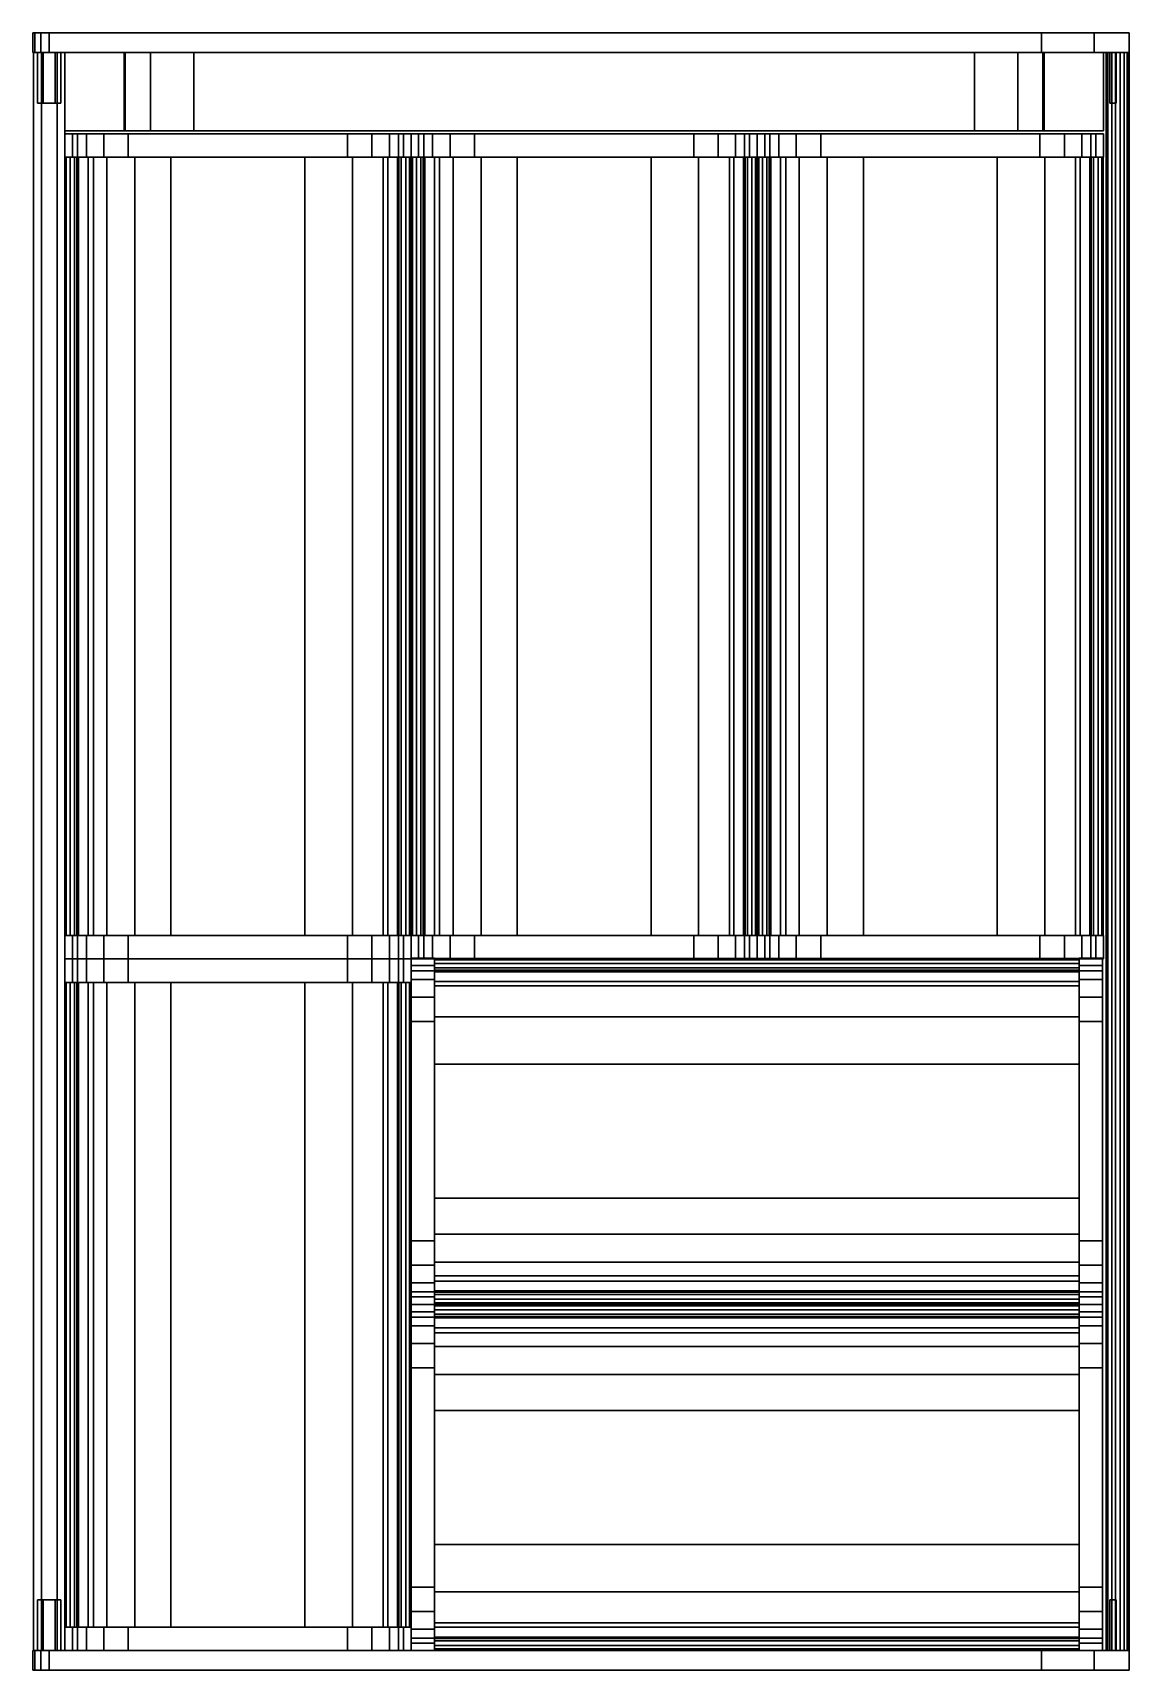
# Model space of a CAD drawing. Extents: x 0 to 280, y -418 to 0.
import ezdxf

# ---------------------------------------------------------------- set-up
doc = ezdxf.new("R2010")
doc.units = 0
doc.layers.add('CINZA', color=253, linetype='CONTINUOUS')
doc.layers.add('PRETO', color=254, linetype='CONTINUOUS')

msp = doc.modelspace()

# ---------------------------------------------------------------- linework, layer by layer
at = {"layer": 'PRETO'}
for points in [[(0, 0, 60), (0, 0), (257.56, 0), (271.06, 0, 13.5)], [(0, -5, 60), (0, -5), (257.56, -5), (271.06, -5, 13.5)], [(8.2, -25.8, 60.3), (96.6, -25.8, 60.3), (96.6, -25.8, 54.2), (8.2, -25.8, 54.2)], [(96.6, -25.8, 54.2), (8.2, -25.8, 54.2), (10.14, -25.8, 40.37), (94.66, -25.8, 40.37)], [(10.14, -25.8, 40.37), (94.66, -25.8, 40.37), (93.37, -25.8, 31.2), (11.43, -25.8, 31.2)], [(185, -25.8, 54.2), (96.6, -25.8, 54.2), (98.54, -25.8, 40.37), (183.06, -25.8, 40.37)], [(96.6, -25.8, 60.3), (185, -25.8, 60.3), (185, -25.8, 54.2), (96.6, -25.8, 54.2)], [(98.54, -25.8, 40.37), (183.06, -25.8, 40.37), (181.77, -25.8, 31.2), (99.83, -25.8, 31.2)], [(273.4, -25.8, 54.2), (185, -25.8, 54.2), (186.94, -25.8, 40.37), (271.46, -25.8, 40.37)], [(185, -25.8, 60.3), (273.4, -25.8, 60.3), (273.4, -25.8, 54.2), (185, -25.8, 54.2)], [(186.94, -25.8, 40.37), (271.46, -25.8, 40.37), (270.17, -25.8, 31.2), (188.23, -25.8, 31.2)], [(8.2, -31.8, 60.3), (96.6, -31.8, 60.3), (96.6, -31.8, 54.2), (8.2, -31.8, 54.2)], [(96.6, -31.8, 54.2), (8.2, -31.8, 54.2), (10.14, -31.8, 40.37), (94.66, -31.8, 40.37)], [(10.14, -31.8, 40.37), (94.66, -31.8, 40.37), (93.37, -31.8, 31.2), (11.43, -31.8, 31.2)], [(185, -31.8, 54.2), (96.6, -31.8, 54.2), (98.54, -31.8, 40.37), (183.06, -31.8, 40.37)], [(96.6, -31.8, 60.3), (185, -31.8, 60.3), (185, -31.8, 54.2), (96.6, -31.8, 54.2)], [(98.54, -31.8, 40.37), (183.06, -31.8, 40.37), (181.77, -31.8, 31.2), (99.83, -31.8, 31.2)], [(273.4, -31.8, 54.2), (185, -31.8, 54.2), (186.94, -31.8, 40.37), (271.46, -31.8, 40.37)], [(185, -31.8, 60.3), (273.4, -31.8, 60.3), (273.4, -31.8, 54.2), (185, -31.8, 54.2)], [(186.94, -31.8, 40.37), (271.46, -31.8, 40.37), (270.17, -31.8, 31.2), (188.23, -31.8, 31.2)], [(8.2, -230.4, 60.3), (96.6, -230.4, 60.3), (96.6, -230.4, 54.2), (8.2, -230.4, 54.2)], [(96.6, -230.4, 54.2), (8.2, -230.4, 54.2), (10.14, -230.4, 40.37), (94.66, -230.4, 40.37)], [(10.14, -230.4, 40.37), (94.66, -230.4, 40.37), (93.37, -230.4, 31.2), (11.43, -230.4, 31.2)], [(185, -230.4, 54.2), (96.6, -230.4, 54.2), (98.54, -230.4, 40.37), (183.06, -230.4, 40.37)], [(96.6, -230.4, 60.3), (185, -230.4, 60.3), (185, -230.4, 54.2), (96.6, -230.4, 54.2)], [(98.54, -230.4, 40.37), (183.06, -230.4, 40.37), (181.77, -230.4, 31.2), (99.83, -230.4, 31.2)], [(273.4, -230.4, 54.2), (185, -230.4, 54.2), (186.94, -230.4, 40.37), (271.46, -230.4, 40.37)], [(185, -230.4, 60.3), (273.4, -230.4, 60.3), (273.4, -230.4, 54.2), (185, -230.4, 54.2)], [(186.94, -230.4, 40.37), (271.46, -230.4, 40.37), (270.17, -230.4, 31.2), (188.23, -230.4, 31.2)], [(8.2, -236.4, 60.3), (96.6, -236.4, 60.3), (96.6, -236.4, 54.2), (8.2, -236.4, 54.2)], [(96.6, -236.4, 54.2), (8.2, -236.4, 54.2), (10.14, -236.4, 40.37), (94.66, -236.4, 40.37)], [(8.2, -236.4, 60.3), (96.6, -236.4, 60.3), (96.6, -236.4, 54.2), (8.2, -236.4, 54.2)], [(96.6, -236.4, 54.2), (8.2, -236.4, 54.2), (10.14, -236.4, 40.37), (94.66, -236.4, 40.37)], [(10.14, -236.4, 40.37), (94.66, -236.4, 40.37), (93.37, -236.4, 31.2), (11.43, -236.4, 31.2)], [(10.14, -236.4, 40.37), (94.66, -236.4, 40.37), (93.37, -236.4, 31.2), (11.43, -236.4, 31.2)], [(96.6, -324.6, 60.3), (96.6, -236.2, 60.3), (96.6, -236.2, 54.2), (96.6, -324.6, 54.2)], [(96.6, -236.2, 54.2), (96.6, -324.6, 54.2), (96.6, -322.66, 40.37), (96.6, -238.14, 40.37)], [(185, -236.4, 54.2), (96.6, -236.4, 54.2), (98.54, -236.4, 40.37), (183.06, -236.4, 40.37)], [(96.6, -236.4, 60.3), (185, -236.4, 60.3), (185, -236.4, 54.2), (96.6, -236.4, 54.2)], [(96.6, -322.66, 40.37), (96.6, -238.14, 40.37), (96.6, -239.43, 31.2), (96.6, -321.37, 31.2)], [(98.54, -236.4, 40.37), (183.06, -236.4, 40.37), (181.77, -236.4, 31.2), (99.83, -236.4, 31.2)], [(102.6, -324.6, 60.3), (102.6, -236.2, 60.3), (102.6, -236.2, 54.2), (102.6, -324.6, 54.2)], [(102.6, -236.2, 54.2), (102.6, -324.6, 54.2), (102.6, -322.66, 40.37), (102.6, -238.14, 40.37)], [(102.6, -322.66, 40.37), (102.6, -238.14, 40.37), (102.6, -239.43, 31.2), (102.6, -321.37, 31.2)], [(273.4, -236.4, 54.2), (185, -236.4, 54.2), (186.94, -236.4, 40.37), (271.46, -236.4, 40.37)], [(185, -236.4, 60.3), (273.4, -236.4, 60.3), (273.4, -236.4, 54.2), (185, -236.4, 54.2)], [(186.94, -236.4, 40.37), (271.46, -236.4, 40.37), (270.17, -236.4, 31.2), (188.23, -236.4, 31.2)], [(267.2, -324.6, 60.3), (267.2, -236.2, 60.3), (267.2, -236.2, 54.2), (267.2, -324.6, 54.2)], [(267.2, -236.2, 54.2), (267.2, -324.6, 54.2), (267.2, -322.66, 40.37), (267.2, -238.14, 40.37)], [(267.2, -322.66, 40.37), (267.2, -238.14, 40.37), (267.2, -239.43, 31.2), (267.2, -321.37, 31.2)], [(273.2, -324.6, 60.3), (273.2, -236.2, 60.3), (273.2, -236.2, 54.2), (273.2, -324.6, 54.2)], [(273.2, -236.2, 54.2), (273.2, -324.6, 54.2), (273.2, -322.66, 40.37), (273.2, -238.14, 40.37)], [(273.2, -322.66, 40.37), (273.2, -238.14, 40.37), (273.2, -239.43, 31.2), (273.2, -321.37, 31.2)], [(8.2, -242.4, 60.3), (96.6, -242.4, 60.3), (96.6, -242.4, 54.2), (8.2, -242.4, 54.2)], [(96.6, -242.4, 54.2), (8.2, -242.4, 54.2), (10.14, -242.4, 40.37), (94.66, -242.4, 40.37)], [(10.14, -242.4, 40.37), (94.66, -242.4, 40.37), (93.37, -242.4, 31.2), (11.43, -242.4, 31.2)], [(96.6, -413, 54.2), (96.6, -324.6, 54.2), (96.6, -326.54, 40.37), (96.6, -411.06, 40.37)], [(96.6, -324.6, 60.3), (96.6, -413, 60.3), (96.6, -413, 54.2), (96.6, -324.6, 54.2)], [(102.6, -413, 54.2), (102.6, -324.6, 54.2), (102.6, -326.54, 40.37), (102.6, -411.06, 40.37)], [(102.6, -324.6, 60.3), (102.6, -413, 60.3), (102.6, -413, 54.2), (102.6, -324.6, 54.2)], [(267.2, -413, 54.2), (267.2, -324.6, 54.2), (267.2, -326.54, 40.37), (267.2, -411.06, 40.37)], [(267.2, -324.6, 60.3), (267.2, -413, 60.3), (267.2, -413, 54.2), (267.2, -324.6, 54.2)], [(273.2, -413, 54.2), (273.2, -324.6, 54.2), (273.2, -326.54, 40.37), (273.2, -411.06, 40.37)], [(273.2, -324.6, 60.3), (273.2, -413, 60.3), (273.2, -413, 54.2), (273.2, -324.6, 54.2)], [(96.6, -326.54, 40.37), (96.6, -411.06, 40.37), (96.6, -409.77, 31.2), (96.6, -327.83, 31.2)], [(102.6, -326.54, 40.37), (102.6, -411.06, 40.37), (102.6, -409.77, 31.2), (102.6, -327.83, 31.2)], [(267.2, -326.54, 40.37), (267.2, -411.06, 40.37), (267.2, -409.77, 31.2), (267.2, -327.83, 31.2)], [(273.2, -326.54, 40.37), (273.2, -411.06, 40.37), (273.2, -409.77, 31.2), (273.2, -327.83, 31.2)], [(8.2, -407, 60.3), (96.6, -407, 60.3), (96.6, -407, 54.2), (8.2, -407, 54.2)], [(96.6, -407, 54.2), (8.2, -407, 54.2), (10.14, -407, 40.37), (94.66, -407, 40.37)], [(10.14, -407, 40.37), (94.66, -407, 40.37), (93.37, -407, 31.2), (11.43, -407, 31.2)], [(0, -413, 60), (0, -413), (257.56, -413), (271.06, -413, 13.5)], [(8.2, -413, 60.3), (96.6, -413, 60.3), (96.6, -413, 54.2), (8.2, -413, 54.2)], [(96.6, -413, 54.2), (8.2, -413, 54.2), (10.14, -413, 40.37), (94.66, -413, 40.37)], [(10.14, -413, 40.37), (94.66, -413, 40.37), (93.37, -413, 31.2), (11.43, -413, 31.2)], [(0, -418, 60), (0, -418), (257.56, -418), (271.06, -418, 13.5)]]:
    msp.add_3dface(points, dxfattribs=at)

# ---------------------------------------------------------------- meshes
at = {"layer": 'CINZA'}
mesh = msp.add_polymesh((2, 6), dxfattribs=at)
for k, corner in enumerate([(8.2, -5), (8.2, -5, 60), (6.2, -5, 63.46), (2.2, -5, 63.46), (0.2, -5, 60), (0.2, -5), (8.2, -413), (8.2, -413, 60), (6.2, -413, 63.46), (2.2, -413, 63.46), (0.2, -413, 60), (0.2, -413)]):
    mesh.set_mesh_vertex(divmod(k, 6), corner)
mesh = msp.add_polymesh((2, 12), dxfattribs=at)
for k, corner in enumerate([(274.1, -5, 42.75), (274.1, -5, 61.18), (274.51, -5, 62.4), (275.58, -5, 63.11), (278.7, -5, 63.9), (279.49, -5, 63.63), (280, -5, 62.6), (279.59, -5, 59.9), (277.7, -5, 60.2), (277.7, -5, 46.9), (276.5, -5, 46.9), (276.5, -5, 40.9), (274.1, -413, 42.75), (274.1, -413, 61.18), (274.51, -413, 62.4), (275.58, -413, 63.11), (278.7, -413, 63.9), (279.49, -413, 63.63), (280, -413, 62.6), (279.59, -413, 59.9), (277.7, -413, 60.2), (277.7, -413, 46.9), (276.5, -413, 46.9), (276.5, -413, 40.9)]):
    mesh.set_mesh_vertex(divmod(k, 12), corner)
mesh = msp.add_polymesh((2, 23), dxfattribs=at)
for k, corner in enumerate([(8.41, -31.8, 57.09), (8.28, -31.8, 58.08), (8.57, -31.8, 59.19), (9.56, -31.8, 59.77), (10.69, -31.8, 59.91), (11.29, -31.8, 59.71), (11.68, -31.8, 59.04), (14.16, -31.8, 40.79), (15.48, -31.8, 31.09), (18.95, -31.8, 22.27), (26.09, -31.8, 16.03), (35.3, -31.8, 13.79), (69.5, -31.8, 13.79), (81.62, -31.8, 17.94), (89.51, -31.8, 28.02), (90.64, -31.8, 40.79), (93.12, -31.8, 59.04), (93.51, -31.8, 59.71), (94.11, -31.8, 59.91), (95.24, -31.8, 59.77), (96.17, -31.8, 59.27), (96.52, -31.8, 58.08), (96.39, -31.8, 57.09), (8.41, -230.4, 57.09), (8.28, -230.4, 58.08), (8.57, -230.4, 59.19), (9.56, -230.4, 59.77), (10.69, -230.4, 59.91), (11.29, -230.4, 59.71), (11.68, -230.4, 59.04), (14.16, -230.4, 40.79), (15.48, -230.4, 31.09), (18.95, -230.4, 22.27), (26.09, -230.4, 16.03), (35.3, -230.4, 13.79), (69.5, -230.4, 13.79), (81.62, -230.4, 17.94), (89.51, -230.4, 28.03), (90.64, -230.4, 40.79), (93.12, -230.4, 59.04), (93.51, -230.4, 59.71), (94.11, -230.4, 59.91), (95.24, -230.4, 59.77), (96.17, -230.4, 59.27), (96.52, -230.4, 58.08), (96.39, -230.4, 57.09)]):
    mesh.set_mesh_vertex(divmod(k, 23), corner)
mesh = msp.add_polymesh((2, 23), dxfattribs=at)
for k, corner in enumerate([(96.81, -31.8, 57.09), (96.68, -31.8, 58.08), (96.97, -31.8, 59.19), (97.96, -31.8, 59.77), (99.09, -31.8, 59.91), (99.69, -31.8, 59.71), (100.08, -31.8, 59.04), (102.56, -31.8, 40.79), (103.88, -31.8, 31.09), (107.35, -31.8, 22.27), (114.49, -31.8, 16.03), (123.7, -31.8, 13.79), (157.9, -31.8, 13.79), (170.02, -31.8, 17.94), (177.91, -31.8, 28.02), (179.04, -31.8, 40.79), (181.52, -31.8, 59.04), (181.91, -31.8, 59.71), (182.51, -31.8, 59.91), (183.64, -31.8, 59.77), (184.57, -31.8, 59.27), (184.92, -31.8, 58.08), (184.79, -31.8, 57.09), (96.81, -230.4, 57.09), (96.68, -230.4, 58.08), (96.97, -230.4, 59.19), (97.96, -230.4, 59.77), (99.09, -230.4, 59.91), (99.69, -230.4, 59.71), (100.08, -230.4, 59.04), (102.56, -230.4, 40.79), (103.88, -230.4, 31.09), (107.35, -230.4, 22.27), (114.49, -230.4, 16.03), (123.7, -230.4, 13.79), (157.9, -230.4, 13.79), (170.02, -230.4, 17.94), (177.91, -230.4, 28.03), (179.04, -230.4, 40.79), (181.52, -230.4, 59.04), (181.91, -230.4, 59.71), (182.51, -230.4, 59.91), (183.64, -230.4, 59.77), (184.57, -230.4, 59.27), (184.92, -230.4, 58.08), (184.79, -230.4, 57.09)]):
    mesh.set_mesh_vertex(divmod(k, 23), corner)
mesh = msp.add_polymesh((2, 23), dxfattribs=at)
for k, corner in enumerate([(185.21, -31.8, 57.09), (185.08, -31.8, 58.08), (185.37, -31.8, 59.19), (186.36, -31.8, 59.77), (187.49, -31.8, 59.91), (188.09, -31.8, 59.71), (188.48, -31.8, 59.04), (190.96, -31.8, 40.79), (192.28, -31.8, 31.09), (195.75, -31.8, 22.27), (202.89, -31.8, 16.03), (212.1, -31.8, 13.79), (246.3, -31.8, 13.79), (258.42, -31.8, 17.94), (266.31, -31.8, 28.02), (267.44, -31.8, 40.79), (269.92, -31.8, 59.04), (270.31, -31.8, 59.71), (270.91, -31.8, 59.91), (272.04, -31.8, 59.77), (272.97, -31.8, 59.27), (273.32, -31.8, 58.08), (273.19, -31.8, 57.09), (185.21, -230.4, 57.09), (185.08, -230.4, 58.08), (185.37, -230.4, 59.19), (186.36, -230.4, 59.77), (187.49, -230.4, 59.91), (188.09, -230.4, 59.71), (188.48, -230.4, 59.04), (190.96, -230.4, 40.79), (192.28, -230.4, 31.09), (195.75, -230.4, 22.27), (202.89, -230.4, 16.03), (212.1, -230.4, 13.79), (246.3, -230.4, 13.79), (258.42, -230.4, 17.94), (266.31, -230.4, 28.03), (267.44, -230.4, 40.79), (269.92, -230.4, 59.04), (270.31, -230.4, 59.71), (270.91, -230.4, 59.91), (272.04, -230.4, 59.77), (272.97, -230.4, 59.27), (273.32, -230.4, 58.08), (273.19, -230.4, 57.09)]):
    mesh.set_mesh_vertex(divmod(k, 23), corner)
mesh = msp.add_polymesh((2, 23), dxfattribs=at)
for k, corner in enumerate([(267.2, -324.39, 57.09), (267.2, -324.52, 58.08), (267.2, -324.23, 59.19), (267.2, -323.24, 59.77), (267.2, -322.11, 59.91), (267.2, -321.51, 59.71), (267.2, -321.12, 59.04), (267.2, -318.64, 40.79), (267.2, -317.32, 31.09), (267.2, -313.85, 22.27), (267.2, -306.71, 16.03), (267.2, -297.5, 13.79), (267.2, -263.3, 13.79), (267.2, -251.18, 17.94), (267.2, -243.29, 28.02), (267.2, -242.16, 40.79), (267.2, -239.68, 59.04), (267.2, -239.29, 59.71), (267.2, -238.69, 59.91), (267.2, -237.56, 59.77), (267.2, -236.63, 59.27), (267.2, -236.28, 58.08), (267.2, -236.41, 57.09), (102.6, -324.39, 57.09), (102.6, -324.52, 58.08), (102.6, -324.23, 59.19), (102.6, -323.24, 59.77), (102.6, -322.11, 59.91), (102.6, -321.51, 59.71), (102.6, -321.12, 59.04), (102.6, -318.64, 40.79), (102.6, -317.32, 31.09), (102.6, -313.85, 22.27), (102.6, -306.71, 16.03), (102.6, -297.5, 13.79), (102.6, -263.3, 13.79), (102.6, -251.18, 17.94), (102.6, -243.29, 28.03), (102.6, -242.16, 40.79), (102.6, -239.68, 59.04), (102.6, -239.29, 59.71), (102.6, -238.69, 59.91), (102.6, -237.56, 59.77), (102.6, -236.63, 59.27), (102.6, -236.28, 58.08), (102.6, -236.41, 57.09)]):
    mesh.set_mesh_vertex(divmod(k, 23), corner)
mesh = msp.add_polymesh((2, 23), dxfattribs=at)
for k, corner in enumerate([(8.41, -242.4, 57.09), (8.28, -242.4, 58.08), (8.57, -242.4, 59.19), (9.56, -242.4, 59.77), (10.69, -242.4, 59.91), (11.29, -242.4, 59.71), (11.68, -242.4, 59.04), (14.16, -242.4, 40.79), (15.48, -242.4, 31.09), (18.95, -242.4, 22.27), (26.09, -242.4, 16.03), (35.3, -242.4, 13.79), (69.5, -242.4, 13.79), (81.62, -242.4, 17.94), (89.51, -242.4, 28.02), (90.64, -242.4, 40.79), (93.12, -242.4, 59.04), (93.51, -242.4, 59.71), (94.11, -242.4, 59.91), (95.24, -242.4, 59.77), (96.17, -242.4, 59.27), (96.52, -242.4, 58.08), (96.39, -242.4, 57.09), (8.41, -407, 57.09), (8.28, -407, 58.08), (8.57, -407, 59.19), (9.56, -407, 59.77), (10.69, -407, 59.91), (11.29, -407, 59.71), (11.68, -407, 59.04), (14.16, -407, 40.79), (15.48, -407, 31.09), (18.95, -407, 22.27), (26.09, -407, 16.03), (35.3, -407, 13.79), (69.5, -407, 13.79), (81.62, -407, 17.94), (89.51, -407, 28.03), (90.64, -407, 40.79), (93.12, -407, 59.04), (93.51, -407, 59.71), (94.11, -407, 59.91), (95.24, -407, 59.77), (96.17, -407, 59.27), (96.52, -407, 58.08), (96.39, -407, 57.09)]):
    mesh.set_mesh_vertex(divmod(k, 23), corner)
mesh = msp.add_polymesh((2, 23), dxfattribs=at)
for k, corner in enumerate([(267.2, -324.81, 57.09), (267.2, -324.68, 58.08), (267.2, -324.97, 59.19), (267.2, -325.96, 59.77), (267.2, -327.09, 59.91), (267.2, -327.69, 59.71), (267.2, -328.08, 59.04), (267.2, -330.56, 40.79), (267.2, -331.88, 31.09), (267.2, -335.35, 22.27), (267.2, -342.49, 16.03), (267.2, -351.7, 13.79), (267.2, -385.9, 13.79), (267.2, -398.02, 17.94), (267.2, -405.91, 28.02), (267.2, -407.04, 40.79), (267.2, -409.52, 59.04), (267.2, -409.91, 59.71), (267.2, -410.51, 59.91), (267.2, -411.64, 59.77), (267.2, -412.57, 59.27), (267.2, -412.92, 58.08), (267.2, -412.79, 57.09), (102.6, -324.81, 57.09), (102.6, -324.68, 58.08), (102.6, -324.97, 59.19), (102.6, -325.96, 59.77), (102.6, -327.09, 59.91), (102.6, -327.69, 59.71), (102.6, -328.08, 59.04), (102.6, -330.56, 40.79), (102.6, -331.88, 31.09), (102.6, -335.35, 22.27), (102.6, -342.49, 16.03), (102.6, -351.7, 13.79), (102.6, -385.9, 13.79), (102.6, -398.02, 17.94), (102.6, -405.91, 28.03), (102.6, -407.04, 40.79), (102.6, -409.52, 59.04), (102.6, -409.91, 59.71), (102.6, -410.51, 59.91), (102.6, -411.64, 59.77), (102.6, -412.57, 59.27), (102.6, -412.92, 58.08), (102.6, -412.79, 57.09)]):
    mesh.set_mesh_vertex(divmod(k, 23), corner)
at = {"layer": 'PRETO'}
mesh = msp.add_polymesh((2, 9), dxfattribs=at)
for k, corner in enumerate([(271.06, -5, 13.5), (280, -5, 64.2), (4.2, -5, 64.2), (2.1, -5, 63.64), (0.56, -5, 62.1), (0, -5, 60), (0, -5), (257.56, -5), (271.06, -5, 13.5), (271.06, 0, 13.5), (280, 0, 64.2), (4.2, 0, 64.2), (2.1, 0, 63.64), (0.56, 0, 62.1), (0, 0, 60), (0, 0), (257.56, 0), (271.06, 0, 13.5)]):
    mesh.set_mesh_vertex(divmod(k, 9), corner)
mesh = msp.add_polymesh((2, 4), dxfattribs=at)
for k, corner in enumerate([(4.2, 0, 64.2), (2.1, 0, 63.64), (0.56, 0, 62.1), (0, 0, 60), (280, 0, 64.2), (277.02, 0, 47.3), (274.04, 0, 30.4), (271.06, 0, 13.5)]):
    mesh.set_mesh_vertex(divmod(k, 4), corner)
mesh = msp.add_polymesh((2, 4), dxfattribs=at)
for k, corner in enumerate([(4.2, -5, 64.2), (2.1, -5, 63.64), (0.56, -5, 62.1), (0, -5, 60), (280, -5, 64.2), (277.02, -5, 47.3), (274.04, -5, 30.4), (271.06, -5, 13.5)]):
    mesh.set_mesh_vertex(divmod(k, 4), corner)
mesh = msp.add_polymesh((2, 7), dxfattribs=at)
for k, corner in enumerate([(1.2, -18, 60), (1.2, -18, 1), (7.2, -18, 1), (7.2, -18, 60), (5.7, -18, 62.6), (2.7, -18, 62.6), (1.2, -18, 60), (1.2, -5, 60), (1.2, -5, 1), (7.2, -5, 1), (7.2, -5, 60), (5.7, -5, 62.6), (2.7, -5, 62.6), (1.2, -5, 60)]):
    mesh.set_mesh_vertex(divmod(k, 7), corner)
mesh = msp.add_polymesh((2, 14), dxfattribs=at)
for k, corner in enumerate([(23.35, -25, 41.5), (8.2, -25, 41.5), (8.2, -25, 60.3), (273.4, -25, 60.3), (273.4, -25, 41.5), (258.25, -25, 41.5), (257.96, -25), (251.56, -25), (240.44, -25, 41.5), (41.16, -25, 41.5), (30.04, -25), (23.64, -25), (23.35, -25, 41.5), (8.2, -25, 41.5), (23.35, -5, 41.5), (8.2, -5, 41.5), (8.2, -5, 60.3), (273.4, -5, 60.3), (273.4, -5, 41.5), (258.25, -5, 41.5), (257.96, -5), (251.56, -5), (240.44, -5, 41.5), (41.16, -5, 41.5), (30.04, -5), (23.64, -5), (23.35, -5, 41.5), (8.2, -5, 41.5)]):
    mesh.set_mesh_vertex(divmod(k, 14), corner)
mesh = msp.add_polymesh((6, 3), dxfattribs=at)
for k, corner in enumerate([(276.66, -5, 61.97), (276.6, -5, 48.95), (276.6, -5, 48.95), (275, -5, 61.97), (275, -5, 41.97), (275, -5, 41.97), (275, -18, 61.97), (275, -18, 41.97), (275, -5, 41.97), (276.66, -18, 61.97), (276.6, -18, 48.95), (276.6, -5, 48.95), (276.66, -18, 61.97), (276.66, -18, 61.97), (276.66, -5, 61.97), (275, -18, 61.97), (275, -18, 61.97), (275, -5, 61.97)]):
    mesh.set_mesh_vertex(divmod(k, 3), corner)
mesh = msp.add_polymesh((2, 15), dxfattribs=at)
for k, corner in enumerate([(8.2, -25.8, 60.3), (8.2, -25.8, 54.2), (10.14, -25.8, 40.37), (11.43, -25.8, 31.2), (13.71, -25.8, 23.71), (18.17, -25.8, 17.28), (24.4, -25.8, 12.54), (80.4, -25.8, 12.54), (86.63, -25.8, 17.28), (91.09, -25.8, 23.71), (93.37, -25.8, 31.2), (94.66, -25.8, 40.37), (96.6, -25.8, 54.2), (96.6, -25.8, 60.3), (8.2, -25.8, 60.3), (8.2, -31.8, 60.3), (8.2, -31.8, 54.2), (10.14, -31.8, 40.37), (11.43, -31.8, 31.2), (13.71, -31.8, 23.71), (18.17, -31.8, 17.28), (24.4, -31.8, 12.54), (80.4, -31.8, 12.54), (86.63, -31.8, 17.28), (91.09, -31.8, 23.71), (93.37, -31.8, 31.2), (94.66, -31.8, 40.37), (96.6, -31.8, 54.2), (96.6, -31.8, 60.3), (8.2, -31.8, 60.3)]):
    mesh.set_mesh_vertex(divmod(k, 15), corner)
mesh = msp.add_polymesh((2, 4), dxfattribs=at)
for k, corner in enumerate([(11.43, -25.8, 31.2), (13.71, -25.8, 23.71), (18.17, -25.8, 17.28), (24.4, -25.8, 12.54), (93.37, -25.8, 31.2), (91.09, -25.8, 23.71), (86.63, -25.8, 17.28), (80.4, -25.8, 12.54)]):
    mesh.set_mesh_vertex(divmod(k, 4), corner)
mesh = msp.add_polymesh((2, 15), dxfattribs=at)
for k, corner in enumerate([(96.6, -25.8, 60.3), (96.6, -25.8, 54.2), (98.54, -25.8, 40.37), (99.83, -25.8, 31.2), (102.11, -25.8, 23.71), (106.57, -25.8, 17.28), (112.8, -25.8, 12.54), (168.8, -25.8, 12.54), (175.03, -25.8, 17.28), (179.49, -25.8, 23.71), (181.77, -25.8, 31.2), (183.06, -25.8, 40.37), (185, -25.8, 54.2), (185, -25.8, 60.3), (96.6, -25.8, 60.3), (96.6, -31.8, 60.3), (96.6, -31.8, 54.2), (98.54, -31.8, 40.37), (99.83, -31.8, 31.2), (102.11, -31.8, 23.71), (106.57, -31.8, 17.28), (112.8, -31.8, 12.54), (168.8, -31.8, 12.54), (175.03, -31.8, 17.28), (179.49, -31.8, 23.71), (181.77, -31.8, 31.2), (183.06, -31.8, 40.37), (185, -31.8, 54.2), (185, -31.8, 60.3), (96.6, -31.8, 60.3)]):
    mesh.set_mesh_vertex(divmod(k, 15), corner)
mesh = msp.add_polymesh((2, 4), dxfattribs=at)
for k, corner in enumerate([(99.83, -25.8, 31.2), (102.11, -25.8, 23.71), (106.57, -25.8, 17.28), (112.8, -25.8, 12.54), (181.77, -25.8, 31.2), (179.49, -25.8, 23.71), (175.03, -25.8, 17.28), (168.8, -25.8, 12.54)]):
    mesh.set_mesh_vertex(divmod(k, 4), corner)
mesh = msp.add_polymesh((2, 15), dxfattribs=at)
for k, corner in enumerate([(185, -25.8, 60.3), (185, -25.8, 54.2), (186.94, -25.8, 40.37), (188.23, -25.8, 31.2), (190.51, -25.8, 23.71), (194.97, -25.8, 17.28), (201.2, -25.8, 12.54), (257.2, -25.8, 12.54), (263.43, -25.8, 17.28), (267.89, -25.8, 23.71), (270.17, -25.8, 31.2), (271.46, -25.8, 40.37), (273.4, -25.8, 54.2), (273.4, -25.8, 60.3), (185, -25.8, 60.3), (185, -31.8, 60.3), (185, -31.8, 54.2), (186.94, -31.8, 40.37), (188.23, -31.8, 31.2), (190.51, -31.8, 23.71), (194.97, -31.8, 17.28), (201.2, -31.8, 12.54), (257.2, -31.8, 12.54), (263.43, -31.8, 17.28), (267.89, -31.8, 23.71), (270.17, -31.8, 31.2), (271.46, -31.8, 40.37), (273.4, -31.8, 54.2), (273.4, -31.8, 60.3), (185, -31.8, 60.3)]):
    mesh.set_mesh_vertex(divmod(k, 15), corner)
mesh = msp.add_polymesh((2, 4), dxfattribs=at)
for k, corner in enumerate([(188.23, -25.8, 31.2), (190.51, -25.8, 23.71), (194.97, -25.8, 17.28), (201.2, -25.8, 12.54), (270.17, -25.8, 31.2), (267.89, -25.8, 23.71), (263.43, -25.8, 17.28), (257.2, -25.8, 12.54)]):
    mesh.set_mesh_vertex(divmod(k, 4), corner)
mesh = msp.add_polymesh((2, 4), dxfattribs=at)
for k, corner in enumerate([(11.43, -31.8, 31.2), (13.71, -31.8, 23.71), (18.17, -31.8, 17.28), (24.4, -31.8, 12.54), (93.37, -31.8, 31.2), (91.09, -31.8, 23.71), (86.63, -31.8, 17.28), (80.4, -31.8, 12.54)]):
    mesh.set_mesh_vertex(divmod(k, 4), corner)
mesh = msp.add_polymesh((2, 4), dxfattribs=at)
for k, corner in enumerate([(99.83, -31.8, 31.2), (102.11, -31.8, 23.71), (106.57, -31.8, 17.28), (112.8, -31.8, 12.54), (181.77, -31.8, 31.2), (179.49, -31.8, 23.71), (175.03, -31.8, 17.28), (168.8, -31.8, 12.54)]):
    mesh.set_mesh_vertex(divmod(k, 4), corner)
mesh = msp.add_polymesh((2, 4), dxfattribs=at)
for k, corner in enumerate([(188.23, -31.8, 31.2), (190.51, -31.8, 23.71), (194.97, -31.8, 17.28), (201.2, -31.8, 12.54), (270.17, -31.8, 31.2), (267.89, -31.8, 23.71), (263.43, -31.8, 17.28), (257.2, -31.8, 12.54)]):
    mesh.set_mesh_vertex(divmod(k, 4), corner)
mesh = msp.add_polymesh((2, 15), dxfattribs=at)
for k, corner in enumerate([(8.2, -236.4, 60.3), (8.2, -236.4, 54.2), (10.14, -236.4, 40.37), (11.43, -236.4, 31.2), (13.71, -236.4, 23.71), (18.17, -236.4, 17.28), (24.4, -236.4, 12.54), (80.4, -236.4, 12.54), (86.63, -236.4, 17.28), (91.09, -236.4, 23.71), (93.37, -236.4, 31.2), (94.66, -236.4, 40.37), (96.6, -236.4, 54.2), (96.6, -236.4, 60.3), (8.2, -236.4, 60.3), (8.2, -230.4, 60.3), (8.2, -230.4, 54.2), (10.14, -230.4, 40.37), (11.43, -230.4, 31.2), (13.71, -230.4, 23.71), (18.17, -230.4, 17.28), (24.4, -230.4, 12.54), (80.4, -230.4, 12.54), (86.63, -230.4, 17.28), (91.09, -230.4, 23.71), (93.37, -230.4, 31.2), (94.66, -230.4, 40.37), (96.6, -230.4, 54.2), (96.6, -230.4, 60.3), (8.2, -230.4, 60.3)]):
    mesh.set_mesh_vertex(divmod(k, 15), corner)
mesh = msp.add_polymesh((2, 4), dxfattribs=at)
for k, corner in enumerate([(11.43, -230.4, 31.2), (13.71, -230.4, 23.71), (18.17, -230.4, 17.28), (24.4, -230.4, 12.54), (93.37, -230.4, 31.2), (91.09, -230.4, 23.71), (86.63, -230.4, 17.28), (80.4, -230.4, 12.54)]):
    mesh.set_mesh_vertex(divmod(k, 4), corner)
mesh = msp.add_polymesh((2, 15), dxfattribs=at)
for k, corner in enumerate([(96.6, -236.4, 60.3), (96.6, -236.4, 54.2), (98.54, -236.4, 40.37), (99.83, -236.4, 31.2), (102.11, -236.4, 23.71), (106.57, -236.4, 17.28), (112.8, -236.4, 12.54), (168.8, -236.4, 12.54), (175.03, -236.4, 17.28), (179.49, -236.4, 23.71), (181.77, -236.4, 31.2), (183.06, -236.4, 40.37), (185, -236.4, 54.2), (185, -236.4, 60.3), (96.6, -236.4, 60.3), (96.6, -230.4, 60.3), (96.6, -230.4, 54.2), (98.54, -230.4, 40.37), (99.83, -230.4, 31.2), (102.11, -230.4, 23.71), (106.57, -230.4, 17.28), (112.8, -230.4, 12.54), (168.8, -230.4, 12.54), (175.03, -230.4, 17.28), (179.49, -230.4, 23.71), (181.77, -230.4, 31.2), (183.06, -230.4, 40.37), (185, -230.4, 54.2), (185, -230.4, 60.3), (96.6, -230.4, 60.3)]):
    mesh.set_mesh_vertex(divmod(k, 15), corner)
mesh = msp.add_polymesh((2, 4), dxfattribs=at)
for k, corner in enumerate([(99.83, -230.4, 31.2), (102.11, -230.4, 23.71), (106.57, -230.4, 17.28), (112.8, -230.4, 12.54), (181.77, -230.4, 31.2), (179.49, -230.4, 23.71), (175.03, -230.4, 17.28), (168.8, -230.4, 12.54)]):
    mesh.set_mesh_vertex(divmod(k, 4), corner)
mesh = msp.add_polymesh((2, 15), dxfattribs=at)
for k, corner in enumerate([(185, -236.4, 60.3), (185, -236.4, 54.2), (186.94, -236.4, 40.37), (188.23, -236.4, 31.2), (190.51, -236.4, 23.71), (194.97, -236.4, 17.28), (201.2, -236.4, 12.54), (257.2, -236.4, 12.54), (263.43, -236.4, 17.28), (267.89, -236.4, 23.71), (270.17, -236.4, 31.2), (271.46, -236.4, 40.37), (273.4, -236.4, 54.2), (273.4, -236.4, 60.3), (185, -236.4, 60.3), (185, -230.4, 60.3), (185, -230.4, 54.2), (186.94, -230.4, 40.37), (188.23, -230.4, 31.2), (190.51, -230.4, 23.71), (194.97, -230.4, 17.28), (201.2, -230.4, 12.54), (257.2, -230.4, 12.54), (263.43, -230.4, 17.28), (267.89, -230.4, 23.71), (270.17, -230.4, 31.2), (271.46, -230.4, 40.37), (273.4, -230.4, 54.2), (273.4, -230.4, 60.3), (185, -230.4, 60.3)]):
    mesh.set_mesh_vertex(divmod(k, 15), corner)
mesh = msp.add_polymesh((2, 4), dxfattribs=at)
for k, corner in enumerate([(188.23, -230.4, 31.2), (190.51, -230.4, 23.71), (194.97, -230.4, 17.28), (201.2, -230.4, 12.54), (270.17, -230.4, 31.2), (267.89, -230.4, 23.71), (263.43, -230.4, 17.28), (257.2, -230.4, 12.54)]):
    mesh.set_mesh_vertex(divmod(k, 4), corner)
mesh = msp.add_polymesh((2, 15), dxfattribs=at)
for k, corner in enumerate([(8.2, -236.4, 60.3), (8.2, -236.4, 54.2), (10.14, -236.4, 40.37), (11.43, -236.4, 31.2), (13.71, -236.4, 23.71), (18.17, -236.4, 17.28), (24.4, -236.4, 12.54), (80.4, -236.4, 12.54), (86.63, -236.4, 17.28), (91.09, -236.4, 23.71), (93.37, -236.4, 31.2), (94.66, -236.4, 40.37), (96.6, -236.4, 54.2), (96.6, -236.4, 60.3), (8.2, -236.4, 60.3), (8.2, -242.4, 60.3), (8.2, -242.4, 54.2), (10.14, -242.4, 40.37), (11.43, -242.4, 31.2), (13.71, -242.4, 23.71), (18.17, -242.4, 17.28), (24.4, -242.4, 12.54), (80.4, -242.4, 12.54), (86.63, -242.4, 17.28), (91.09, -242.4, 23.71), (93.37, -242.4, 31.2), (94.66, -242.4, 40.37), (96.6, -242.4, 54.2), (96.6, -242.4, 60.3), (8.2, -242.4, 60.3)]):
    mesh.set_mesh_vertex(divmod(k, 15), corner)
mesh = msp.add_polymesh((2, 4), dxfattribs=at)
for k, corner in enumerate([(11.43, -236.4, 31.2), (13.71, -236.4, 23.71), (18.17, -236.4, 17.28), (24.4, -236.4, 12.54), (93.37, -236.4, 31.2), (91.09, -236.4, 23.71), (86.63, -236.4, 17.28), (80.4, -236.4, 12.54)]):
    mesh.set_mesh_vertex(divmod(k, 4), corner)
mesh = msp.add_polymesh((2, 4), dxfattribs=at)
for k, corner in enumerate([(11.43, -236.4, 31.2), (13.71, -236.4, 23.71), (18.17, -236.4, 17.28), (24.4, -236.4, 12.54), (93.37, -236.4, 31.2), (91.09, -236.4, 23.71), (86.63, -236.4, 17.28), (80.4, -236.4, 12.54)]):
    mesh.set_mesh_vertex(divmod(k, 4), corner)
mesh = msp.add_polymesh((2, 15), dxfattribs=at)
for k, corner in enumerate([(96.6, -324.6, 60.3), (96.6, -324.6, 54.2), (96.6, -322.66, 40.37), (96.6, -321.37, 31.2), (96.6, -319.09, 23.71), (96.6, -314.63, 17.28), (96.6, -308.4, 12.54), (96.6, -252.4, 12.54), (96.6, -246.17, 17.28), (96.6, -241.71, 23.71), (96.6, -239.43, 31.2), (96.6, -238.14, 40.37), (96.6, -236.2, 54.2), (96.6, -236.2, 60.3), (96.6, -324.6, 60.3), (102.6, -324.6, 60.3), (102.6, -324.6, 54.2), (102.6, -322.66, 40.37), (102.6, -321.37, 31.2), (102.6, -319.09, 23.71), (102.6, -314.63, 17.28), (102.6, -308.4, 12.54), (102.6, -252.4, 12.54), (102.6, -246.17, 17.28), (102.6, -241.71, 23.71), (102.6, -239.43, 31.2), (102.6, -238.14, 40.37), (102.6, -236.2, 54.2), (102.6, -236.2, 60.3), (102.6, -324.6, 60.3)]):
    mesh.set_mesh_vertex(divmod(k, 15), corner)
mesh = msp.add_polymesh((2, 4), dxfattribs=at)
for k, corner in enumerate([(99.83, -236.4, 31.2), (102.11, -236.4, 23.71), (106.57, -236.4, 17.28), (112.8, -236.4, 12.54), (181.77, -236.4, 31.2), (179.49, -236.4, 23.71), (175.03, -236.4, 17.28), (168.8, -236.4, 12.54)]):
    mesh.set_mesh_vertex(divmod(k, 4), corner)
mesh = msp.add_polymesh((2, 4), dxfattribs=at)
for k, corner in enumerate([(188.23, -236.4, 31.2), (190.51, -236.4, 23.71), (194.97, -236.4, 17.28), (201.2, -236.4, 12.54), (270.17, -236.4, 31.2), (267.89, -236.4, 23.71), (263.43, -236.4, 17.28), (257.2, -236.4, 12.54)]):
    mesh.set_mesh_vertex(divmod(k, 4), corner)
mesh = msp.add_polymesh((2, 15), dxfattribs=at)
for k, corner in enumerate([(273.2, -324.6, 60.3), (273.2, -324.6, 54.2), (273.2, -322.66, 40.37), (273.2, -321.37, 31.2), (273.2, -319.09, 23.71), (273.2, -314.63, 17.28), (273.2, -308.4, 12.54), (273.2, -252.4, 12.54), (273.2, -246.17, 17.28), (273.2, -241.71, 23.71), (273.2, -239.43, 31.2), (273.2, -238.14, 40.37), (273.2, -236.2, 54.2), (273.2, -236.2, 60.3), (273.2, -324.6, 60.3), (267.2, -324.6, 60.3), (267.2, -324.6, 54.2), (267.2, -322.66, 40.37), (267.2, -321.37, 31.2), (267.2, -319.09, 23.71), (267.2, -314.63, 17.28), (267.2, -308.4, 12.54), (267.2, -252.4, 12.54), (267.2, -246.17, 17.28), (267.2, -241.71, 23.71), (267.2, -239.43, 31.2), (267.2, -238.14, 40.37), (267.2, -236.2, 54.2), (267.2, -236.2, 60.3), (267.2, -324.6, 60.3)]):
    mesh.set_mesh_vertex(divmod(k, 15), corner)
mesh = msp.add_polymesh((2, 4), dxfattribs=at)
for k, corner in enumerate([(11.43, -242.4, 31.2), (13.71, -242.4, 23.71), (18.17, -242.4, 17.28), (24.4, -242.4, 12.54), (93.37, -242.4, 31.2), (91.09, -242.4, 23.71), (86.63, -242.4, 17.28), (80.4, -242.4, 12.54)]):
    mesh.set_mesh_vertex(divmod(k, 4), corner)
mesh = msp.add_polymesh((2, 4), dxfattribs=at)
for k, corner in enumerate([(96.6, -321.37, 31.2), (96.6, -319.09, 23.71), (96.6, -314.63, 17.28), (96.6, -308.4, 12.54), (96.6, -239.43, 31.2), (96.6, -241.71, 23.71), (96.6, -246.17, 17.28), (96.6, -252.4, 12.54)]):
    mesh.set_mesh_vertex(divmod(k, 4), corner)
mesh = msp.add_polymesh((2, 4), dxfattribs=at)
for k, corner in enumerate([(102.6, -321.37, 31.2), (102.6, -319.09, 23.71), (102.6, -314.63, 17.28), (102.6, -308.4, 12.54), (102.6, -239.43, 31.2), (102.6, -241.71, 23.71), (102.6, -246.17, 17.28), (102.6, -252.4, 12.54)]):
    mesh.set_mesh_vertex(divmod(k, 4), corner)
mesh = msp.add_polymesh((2, 4), dxfattribs=at)
for k, corner in enumerate([(267.2, -321.37, 31.2), (267.2, -319.09, 23.71), (267.2, -314.63, 17.28), (267.2, -308.4, 12.54), (267.2, -239.43, 31.2), (267.2, -241.71, 23.71), (267.2, -246.17, 17.28), (267.2, -252.4, 12.54)]):
    mesh.set_mesh_vertex(divmod(k, 4), corner)
mesh = msp.add_polymesh((2, 4), dxfattribs=at)
for k, corner in enumerate([(273.2, -321.37, 31.2), (273.2, -319.09, 23.71), (273.2, -314.63, 17.28), (273.2, -308.4, 12.54), (273.2, -239.43, 31.2), (273.2, -241.71, 23.71), (273.2, -246.17, 17.28), (273.2, -252.4, 12.54)]):
    mesh.set_mesh_vertex(divmod(k, 4), corner)
mesh = msp.add_polymesh((2, 15), dxfattribs=at)
for k, corner in enumerate([(96.6, -324.6, 60.3), (96.6, -324.6, 54.2), (96.6, -326.54, 40.37), (96.6, -327.83, 31.2), (96.6, -330.11, 23.71), (96.6, -334.57, 17.28), (96.6, -340.8, 12.54), (96.6, -396.8, 12.54), (96.6, -403.03, 17.28), (96.6, -407.49, 23.71), (96.6, -409.77, 31.2), (96.6, -411.06, 40.37), (96.6, -413, 54.2), (96.6, -413, 60.3), (96.6, -324.6, 60.3), (102.6, -324.6, 60.3), (102.6, -324.6, 54.2), (102.6, -326.54, 40.37), (102.6, -327.83, 31.2), (102.6, -330.11, 23.71), (102.6, -334.57, 17.28), (102.6, -340.8, 12.54), (102.6, -396.8, 12.54), (102.6, -403.03, 17.28), (102.6, -407.49, 23.71), (102.6, -409.77, 31.2), (102.6, -411.06, 40.37), (102.6, -413, 54.2), (102.6, -413, 60.3), (102.6, -324.6, 60.3)]):
    mesh.set_mesh_vertex(divmod(k, 15), corner)
mesh = msp.add_polymesh((2, 15), dxfattribs=at)
for k, corner in enumerate([(273.2, -324.6, 60.3), (273.2, -324.6, 54.2), (273.2, -326.54, 40.37), (273.2, -327.83, 31.2), (273.2, -330.11, 23.71), (273.2, -334.57, 17.28), (273.2, -340.8, 12.54), (273.2, -396.8, 12.54), (273.2, -403.03, 17.28), (273.2, -407.49, 23.71), (273.2, -409.77, 31.2), (273.2, -411.06, 40.37), (273.2, -413, 54.2), (273.2, -413, 60.3), (273.2, -324.6, 60.3), (267.2, -324.6, 60.3), (267.2, -324.6, 54.2), (267.2, -326.54, 40.37), (267.2, -327.83, 31.2), (267.2, -330.11, 23.71), (267.2, -334.57, 17.28), (267.2, -340.8, 12.54), (267.2, -396.8, 12.54), (267.2, -403.03, 17.28), (267.2, -407.49, 23.71), (267.2, -409.77, 31.2), (267.2, -411.06, 40.37), (267.2, -413, 54.2), (267.2, -413, 60.3), (267.2, -324.6, 60.3)]):
    mesh.set_mesh_vertex(divmod(k, 15), corner)
mesh = msp.add_polymesh((2, 4), dxfattribs=at)
for k, corner in enumerate([(96.6, -327.83, 31.2), (96.6, -330.11, 23.71), (96.6, -334.57, 17.28), (96.6, -340.8, 12.54), (96.6, -409.77, 31.2), (96.6, -407.49, 23.71), (96.6, -403.03, 17.28), (96.6, -396.8, 12.54)]):
    mesh.set_mesh_vertex(divmod(k, 4), corner)
mesh = msp.add_polymesh((2, 4), dxfattribs=at)
for k, corner in enumerate([(102.6, -327.83, 31.2), (102.6, -330.11, 23.71), (102.6, -334.57, 17.28), (102.6, -340.8, 12.54), (102.6, -409.77, 31.2), (102.6, -407.49, 23.71), (102.6, -403.03, 17.28), (102.6, -396.8, 12.54)]):
    mesh.set_mesh_vertex(divmod(k, 4), corner)
mesh = msp.add_polymesh((2, 4), dxfattribs=at)
for k, corner in enumerate([(267.2, -327.83, 31.2), (267.2, -330.11, 23.71), (267.2, -334.57, 17.28), (267.2, -340.8, 12.54), (267.2, -409.77, 31.2), (267.2, -407.49, 23.71), (267.2, -403.03, 17.28), (267.2, -396.8, 12.54)]):
    mesh.set_mesh_vertex(divmod(k, 4), corner)
mesh = msp.add_polymesh((2, 4), dxfattribs=at)
for k, corner in enumerate([(273.2, -327.83, 31.2), (273.2, -330.11, 23.71), (273.2, -334.57, 17.28), (273.2, -340.8, 12.54), (273.2, -409.77, 31.2), (273.2, -407.49, 23.71), (273.2, -403.03, 17.28), (273.2, -396.8, 12.54)]):
    mesh.set_mesh_vertex(divmod(k, 4), corner)
mesh = msp.add_polymesh((2, 7), dxfattribs=at)
for k, corner in enumerate([(1.2, -400, 60), (1.2, -400, 1), (7.2, -400, 1), (7.2, -400, 60), (5.7, -400, 62.6), (2.7, -400, 62.6), (1.2, -400, 60), (1.2, -413, 60), (1.2, -413, 1), (7.2, -413, 1), (7.2, -413, 60), (5.7, -413, 62.6), (2.7, -413, 62.6), (1.2, -413, 60)]):
    mesh.set_mesh_vertex(divmod(k, 7), corner)
mesh = msp.add_polymesh((6, 3), dxfattribs=at)
for k, corner in enumerate([(276.66, -413, 61.97), (276.6, -413, 48.95), (276.6, -413, 48.95), (275, -413, 61.97), (275, -413, 41.97), (275, -413, 41.97), (275, -400, 61.97), (275, -400, 41.97), (275, -413, 41.97), (276.66, -400, 61.97), (276.6, -400, 48.95), (276.6, -413, 48.95), (276.66, -400, 61.97), (276.66, -400, 61.97), (276.66, -413, 61.97), (275, -400, 61.97), (275, -400, 61.97), (275, -413, 61.97)]):
    mesh.set_mesh_vertex(divmod(k, 3), corner)
mesh = msp.add_polymesh((2, 15), dxfattribs=at)
for k, corner in enumerate([(8.2, -413, 60.3), (8.2, -413, 54.2), (10.14, -413, 40.37), (11.43, -413, 31.2), (13.71, -413, 23.71), (18.17, -413, 17.28), (24.4, -413, 12.54), (80.4, -413, 12.54), (86.63, -413, 17.28), (91.09, -413, 23.71), (93.37, -413, 31.2), (94.66, -413, 40.37), (96.6, -413, 54.2), (96.6, -413, 60.3), (8.2, -413, 60.3), (8.2, -407, 60.3), (8.2, -407, 54.2), (10.14, -407, 40.37), (11.43, -407, 31.2), (13.71, -407, 23.71), (18.17, -407, 17.28), (24.4, -407, 12.54), (80.4, -407, 12.54), (86.63, -407, 17.28), (91.09, -407, 23.71), (93.37, -407, 31.2), (94.66, -407, 40.37), (96.6, -407, 54.2), (96.6, -407, 60.3), (8.2, -407, 60.3)]):
    mesh.set_mesh_vertex(divmod(k, 15), corner)
mesh = msp.add_polymesh((2, 4), dxfattribs=at)
for k, corner in enumerate([(11.43, -407, 31.2), (13.71, -407, 23.71), (18.17, -407, 17.28), (24.4, -407, 12.54), (93.37, -407, 31.2), (91.09, -407, 23.71), (86.63, -407, 17.28), (80.4, -407, 12.54)]):
    mesh.set_mesh_vertex(divmod(k, 4), corner)
mesh = msp.add_polymesh((2, 4), dxfattribs=at)
for k, corner in enumerate([(4.2, -413, 64.2), (2.1, -413, 63.64), (0.56, -413, 62.1), (0, -413, 60), (280, -413, 64.2), (277.02, -413, 47.3), (274.04, -413, 30.4), (271.06, -413, 13.5)]):
    mesh.set_mesh_vertex(divmod(k, 4), corner)
mesh = msp.add_polymesh((2, 9), dxfattribs=at)
for k, corner in enumerate([(271.06, -413, 13.5), (280, -413, 64.2), (4.2, -413, 64.2), (2.1, -413, 63.64), (0.56, -413, 62.1), (0, -413, 60), (0, -413), (257.56, -413), (271.06, -413, 13.5), (271.06, -418, 13.5), (280, -418, 64.2), (4.2, -418, 64.2), (2.1, -418, 63.64), (0.56, -418, 62.1), (0, -418, 60), (0, -418), (257.56, -418), (271.06, -418, 13.5)]):
    mesh.set_mesh_vertex(divmod(k, 9), corner)
mesh = msp.add_polymesh((2, 4), dxfattribs=at)
for k, corner in enumerate([(11.43, -413, 31.2), (13.71, -413, 23.71), (18.17, -413, 17.28), (24.4, -413, 12.54), (93.37, -413, 31.2), (91.09, -413, 23.71), (86.63, -413, 17.28), (80.4, -413, 12.54)]):
    mesh.set_mesh_vertex(divmod(k, 4), corner)
mesh = msp.add_polymesh((2, 4), dxfattribs=at)
for k, corner in enumerate([(4.2, -418, 64.2), (2.1, -418, 63.64), (0.56, -418, 62.1), (0, -418, 60), (280, -418, 64.2), (277.02, -418, 47.3), (274.04, -418, 30.4), (271.06, -418, 13.5)]):
    mesh.set_mesh_vertex(divmod(k, 4), corner)

doc.saveas('drawing.dxf')
